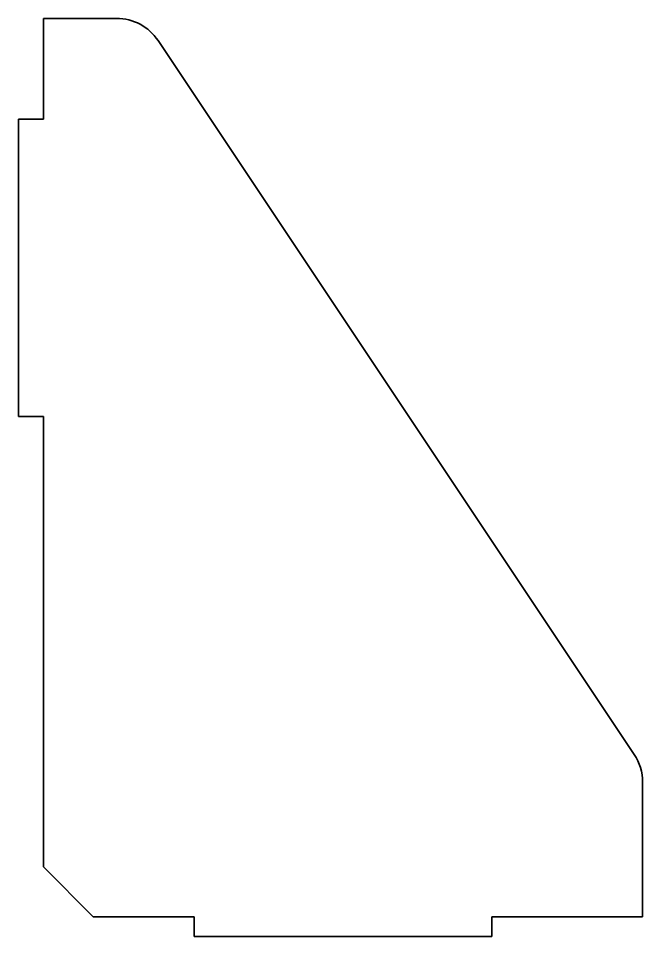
# Model space of a CAD drawing. Header units: millimetres. Extents: x 0 to 62.5, y 0 to 92.
import ezdxf

# ---------------------------------------------------------------- set-up
doc = ezdxf.new("R2010")
doc.units = ezdxf.units.MM
doc.layers.add('SIMUMAK Visible (ISO)', color=7, linetype='Continuous', lineweight=35)

# ---------------------------------------------------------------- blocks, each defined once
blk = doc.blocks.new('SIL-027-CCCS-01_Sheet_5_SIL-027-CCCS-01')
at = {"layer": 'SIMUMAK Visible (ISO)'}
for p, q in [((-28.75, 46), (-21.426, 46)), ((-28.75, 35.9), (-28.75, 46)), ((-17.266, 43.774), (30.41, -27.74)), ((-28.75, 35.9), (-31.25, 35.9)), ((-31.25, 35.9), (-31.25, 6.1)), ((-31.25, 6.1), (-28.75, 6.1)), ((-28.75, -39), (-28.75, 6.1)), ((31.25, -30.514), (31.25, -44)), ((-23.75, -44), (-28.75, -39)), ((-13.65, -44), (-23.75, -44)), ((-13.65, -44), (-13.65, -46)), ((16.15, -46), (16.15, -44)), ((31.25, -44), (16.15, -44)), ((-13.65, -46), (16.15, -46))]:
    blk.add_line(p, q, dxfattribs=at)
at = {"layer": 'SIMUMAK Visible (ISO)', "extrusion": (0, 0, -1)}
for centre, start, end in [((21.426, 41), 90, 146.30993), ((-26.25, -30.514), 146.30993, 180)]:
    blk.add_arc(centre, 5, start, end, dxfattribs=at)

msp = doc.modelspace()

# ---------------------------------------------------------------- block references
msp.add_blockref('SIL-027-CCCS-01_Sheet_5_SIL-027-CCCS-01', (31.25, 46))

doc.saveas('drawing.dxf')
